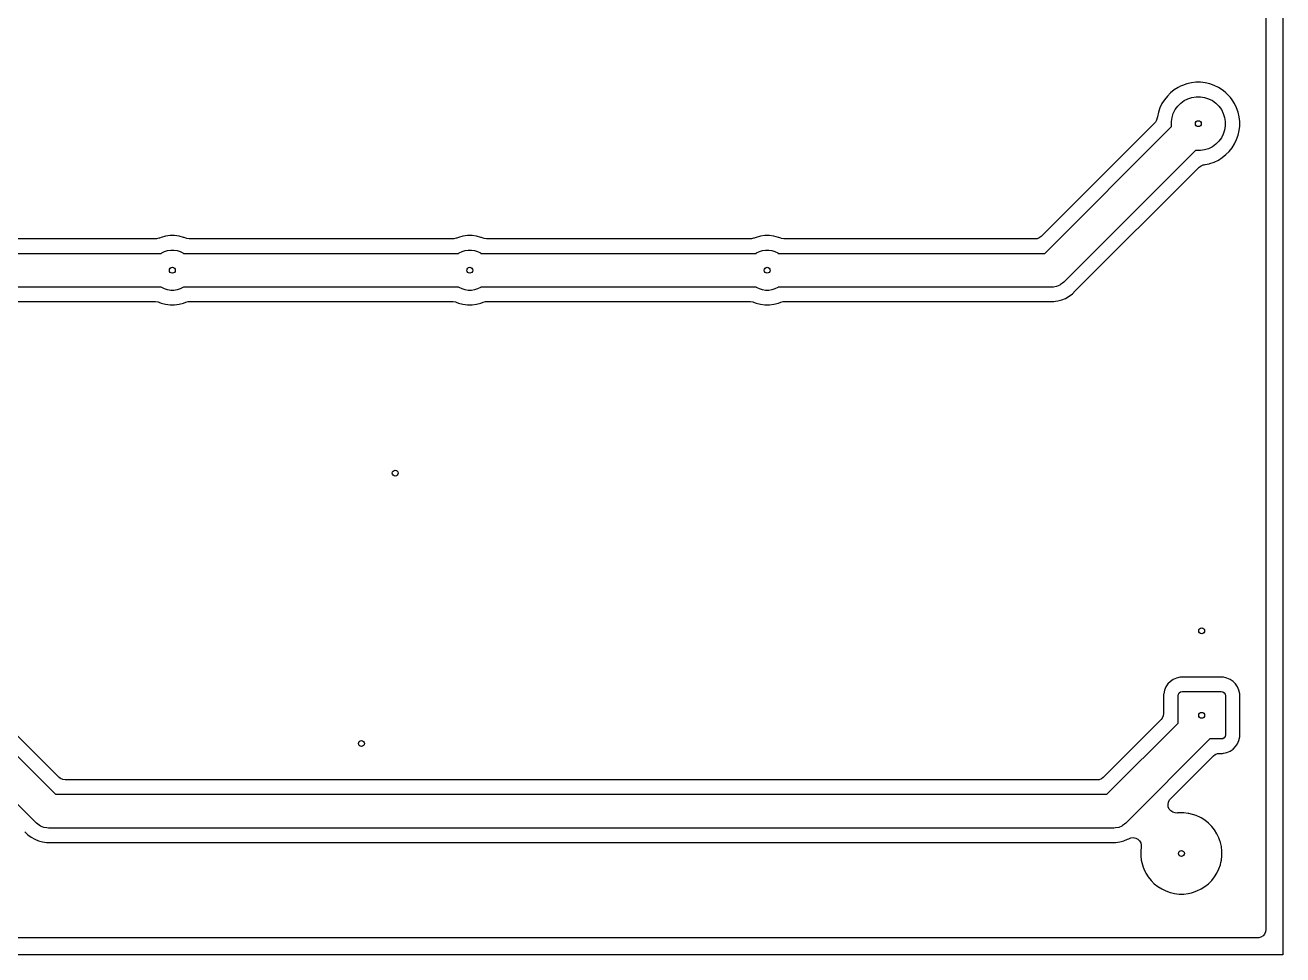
# Model space of a CAD drawing. Header units: millimetres. Extents: x 61 to 206, y -146 to -36.
# Drawn here: x 131.1 to 205.5, y -145.5 to -90.5 of the extents above; entities that cross this region are included whole.
import ezdxf

# ---------------------------------------------------------------- set-up
doc = ezdxf.new("R2010")
doc.units = ezdxf.units.MM
doc.layers.add('B.Cu', color=253, linetype='CONTINUOUS', true_color=0x83a598)
doc.layers.add('Edge.Cuts', color=40, linetype='CONTINUOUS', true_color=0xfabd2f)

msp = doc.modelspace()

# ---------------------------------------------------------------- linework, layer by layer
at = {"layer": 'B.Cu', "linetype": 'CONTINUOUS'}
for p, q in [((204.4995, -36.9995), (204.4995, -144.0005)), ((199.079729, -94.328321), (198.864553, -94.499917)), ((199.079745, -94.32831), (199.079729, -94.328321)), ((199.312778, -94.181886), (199.079745, -94.32831)), ((199.447044, -94.117227), (199.312778, -94.181886)), ((199.560757, -94.062466), (199.447044, -94.117227)), ((199.56076, -94.062464), (199.560757, -94.062466)), ((199.560762, -94.062464), (199.56076, -94.062464)), ((199.820543, -93.971563), (199.560762, -94.062464)), ((199.820562, -93.971557), (199.820543, -93.971563)), ((200.088868, -93.910319), (199.820562, -93.971557)), ((200.088875, -93.910317), (200.088868, -93.910319)), ((200.088879, -93.910317), (200.088875, -93.910317)), ((200.088883, -93.910316), (200.088879, -93.910317)), ((200.088899, -93.910314), (200.088883, -93.910316)), ((200.362377, -93.8795), (200.088899, -93.910314)), ((200.362383, -93.8795), (200.362377, -93.8795)), ((200.637617, -93.8795), (200.362383, -93.8795)), ((200.637622, -93.8795), (200.637617, -93.8795)), ((200.9111, -93.910314), (200.637622, -93.8795)), ((200.911113, -93.910316), (200.9111, -93.910314)), ((200.911121, -93.910317), (200.911113, -93.910316)), ((200.911126, -93.910318), (200.911121, -93.910317)), ((200.911131, -93.910319), (200.911126, -93.910318)), ((201.179437, -93.971557), (200.911131, -93.910319)), ((201.179449, -93.971561), (201.179437, -93.971557)), ((201.179454, -93.971562), (201.179449, -93.971561)), ((201.439243, -94.062466), (201.179454, -93.971562)), ((201.687221, -94.181886), (201.439243, -94.062466)), ((201.920268, -94.328319), (201.687221, -94.181886)), ((201.991257, -94.384931), (201.920268, -94.328319)), ((202.135446, -94.499917), (201.991257, -94.384931)), ((198.351886, -95.142778), (198.232464, -95.390762)), ((198.49831, -94.909745), (198.351886, -95.142778)), ((198.498321, -94.909729), (198.49831, -94.909745)), ((198.669917, -94.694553), (198.498321, -94.909729)), ((198.669926, -94.694543), (198.669917, -94.694553)), ((198.864543, -94.499926), (198.669926, -94.694543)), ((198.864553, -94.499917), (198.864543, -94.499926)), ((199.28335, -95.290883), (199.460883, -95.11335)), ((199.460883, -95.11335), (199.664002, -94.965776)), ((199.664002, -94.965776), (199.887707, -94.851793)), ((199.887707, -94.851793), (200.126487, -94.774208)), ((200.126487, -94.774208), (200.374465, -94.734932)), ((200.374465, -94.734932), (200.625535, -94.734932)), ((200.625535, -94.734932), (200.873513, -94.774208)), ((200.873513, -94.774208), (201.112293, -94.851793)), ((201.112293, -94.851793), (201.335998, -94.965776)), ((201.335998, -94.965776), (201.539117, -95.11335)), ((201.539117, -95.11335), (201.71665, -95.290883)), ((202.135456, -94.499926), (202.135446, -94.499917)), ((202.330073, -94.694543), (202.135456, -94.499926)), ((202.330082, -94.694553), (202.330073, -94.694543)), ((202.397466, -94.77905), (202.330082, -94.694553)), ((202.501681, -94.909732), (202.397466, -94.77905)), ((202.648114, -95.142779), (202.501681, -94.909732)), ((202.767534, -95.390757), (202.648114, -95.142779)), ((198.080315, -95.918885), (198.072717, -95.986322)), ((198.080316, -95.918881), (198.080315, -95.918885)), ((198.141558, -95.650559), (198.080316, -95.918881)), ((198.141563, -95.650543), (198.141558, -95.650559)), ((198.232464, -95.390762), (198.141563, -95.650543)), ((198.904932, -96.204465), (198.944208, -95.956487)), ((198.944208, -95.956487), (199.021793, -95.717707)), ((199.021793, -95.717707), (199.135776, -95.494002)), ((199.135776, -95.494002), (199.28335, -95.290883)), ((201.71665, -95.290883), (201.864224, -95.494002)), ((201.864224, -95.494002), (201.978207, -95.717707)), ((201.978207, -95.717707), (202.055792, -95.956487)), ((202.055792, -95.956487), (202.095068, -96.204465)), ((202.858438, -95.650546), (202.767534, -95.390757)), ((202.919683, -95.918879), (202.858438, -95.650546)), ((202.9505, -96.192383), (202.919683, -95.918879)), ((197.929701, -96.283294), (191.209651, -103.003346)), ((191.415786, -104), (198.912495, -96.503291)), ((197.963793, -96.245535), (197.929701, -96.283294)), ((198.03689, -96.123759), (197.963793, -96.245535)), ((198.072717, -95.986322), (198.03689, -96.123759)), ((198.904932, -96.455535), (198.904932, -96.204465)), ((198.912495, -96.503291), (198.904932, -96.455535)), ((202.095068, -96.455535), (202.055792, -96.703513)), ((202.095068, -96.204465), (202.095068, -96.455535)), ((202.919683, -96.741121), (202.9505, -96.467617)), ((202.9505, -96.467617), (202.9505, -96.192383)), ((201.71665, -97.369117), (201.539117, -97.54665)), ((201.864224, -97.165998), (201.71665, -97.369117)), ((201.978207, -96.942293), (201.864224, -97.165998)), ((202.055792, -96.703513), (201.978207, -96.942293)), ((202.648114, -97.517221), (202.767534, -97.269243)), ((202.767534, -97.269243), (202.858438, -97.009454)), ((202.858438, -97.009454), (202.919683, -96.741121)), ((200.326708, -97.917504), (192.537107, -105.707107)), ((200.374465, -97.925068), (200.326708, -97.917504)), ((200.625535, -97.925068), (200.374465, -97.925068)), ((200.873513, -97.885792), (200.625535, -97.925068)), ((201.112293, -97.808207), (200.873513, -97.885792)), ((201.335998, -97.694224), (201.112293, -97.808207)), ((201.539117, -97.54665), (201.335998, -97.694224)), ((201.920268, -98.331681), (202.135455, -98.160075)), ((202.135455, -98.160075), (202.330075, -97.965455)), ((202.330075, -97.965455), (202.501681, -97.750268)), ((202.501681, -97.750268), (202.648114, -97.517221)), ((193.224265, -106.222737), (200.546706, -98.900295)), ((200.546706, -98.900295), (200.660404, -98.815182)), ((200.660404, -98.815182), (200.793479, -98.765548)), ((200.793479, -98.765548), (200.843669, -98.757283)), ((200.843669, -98.757283), (200.911121, -98.749683)), ((200.911121, -98.749683), (201.14103, -98.697207)), ((201.14103, -98.697207), (201.179437, -98.688442)), ((201.179437, -98.688442), (201.179438, -98.688441)), ((201.179438, -98.688441), (201.179454, -98.688438)), ((201.179454, -98.688438), (201.439243, -98.597534)), ((201.439243, -98.597534), (201.687221, -98.478114)), ((201.687221, -98.478114), (201.920268, -98.331681)), ((138.830029, -103.1495), (123.219971, -103.1495)), ((138.883369, -103.146641), (138.830029, -103.1495)), ((139.020986, -103.111516), (138.883369, -103.146641)), ((139.058231, -103.096089), (139.020986, -103.111516)), ((139.159475, -103.054152), (139.058231, -103.096089)), ((139.159476, -103.054152), (139.159475, -103.054152)), ((139.419105, -102.984584), (139.159476, -103.054152)), ((139.419116, -102.984582), (139.419105, -102.984584)), ((139.685603, -102.9495), (139.419116, -102.984582)), ((139.954397, -102.9495), (139.685603, -102.9495)), ((140.220883, -102.984582), (139.954397, -102.9495)), ((140.220894, -102.984584), (140.220883, -102.984582)), ((140.480524, -103.054152), (140.220894, -102.984584)), ((140.508169, -103.065603), (140.480524, -103.054152)), ((140.619015, -103.111517), (140.508169, -103.065603)), ((140.669386, -103.129287), (140.619015, -103.111517)), ((140.809971, -103.1495), (140.669386, -103.129287)), ((156.420029, -103.1495), (140.809971, -103.1495)), ((156.473369, -103.146641), (156.420029, -103.1495)), ((156.610986, -103.111516), (156.473369, -103.146641)), ((156.648231, -103.096089), (156.610986, -103.111516)), ((156.749475, -103.054152), (156.648231, -103.096089)), ((156.749476, -103.054152), (156.749475, -103.054152)), ((157.009105, -102.984584), (156.749476, -103.054152)), ((157.009116, -102.984582), (157.009105, -102.984584)), ((157.275603, -102.9495), (157.009116, -102.984582)), ((157.544397, -102.9495), (157.275603, -102.9495)), ((157.810883, -102.984582), (157.544397, -102.9495)), ((157.810894, -102.984584), (157.810883, -102.984582)), ((158.070524, -103.054152), (157.810894, -102.984584)), ((158.098169, -103.065603), (158.070524, -103.054152)), ((158.209015, -103.111517), (158.098169, -103.065603)), ((158.259386, -103.129287), (158.209015, -103.111517)), ((158.399971, -103.1495), (158.259386, -103.129287)), ((174.010029, -103.1495), (158.399971, -103.1495)), ((174.063369, -103.146641), (174.010029, -103.1495)), ((174.200986, -103.111516), (174.063369, -103.146641)), ((174.238231, -103.096089), (174.200986, -103.111516)), ((174.339475, -103.054152), (174.238231, -103.096089)), ((174.339476, -103.054152), (174.339475, -103.054152)), ((174.599105, -102.984584), (174.339476, -103.054152)), ((174.599116, -102.984582), (174.599105, -102.984584)), ((174.865603, -102.9495), (174.599116, -102.984582)), ((175.134397, -102.9495), (174.865603, -102.9495)), ((175.400883, -102.984582), (175.134397, -102.9495)), ((175.400894, -102.984584), (175.400883, -102.984582)), ((175.660524, -103.054152), (175.400894, -102.984584)), ((175.688169, -103.065603), (175.660524, -103.054152)), ((175.799015, -103.111517), (175.688169, -103.065603)), ((175.849386, -103.129287), (175.799015, -103.111517)), ((175.989971, -103.1495), (175.849386, -103.129287)), ((190.856805, -103.1495), (175.989971, -103.1495)), ((190.962875, -103.138096), (190.856805, -103.1495)), ((191.09595, -103.088462), (190.962875, -103.138096)), ((191.209651, -103.003346), (191.09595, -103.088462)), ((122.888886, -104), (139.161114, -104)), ((139.161114, -104), (139.193002, -103.976832)), ((139.193002, -103.976832), (139.36078, -103.891345)), ((139.36078, -103.891345), (139.539866, -103.833156)), ((139.539866, -103.833156), (139.725849, -103.803699)), ((139.725849, -103.803699), (139.914151, -103.803699)), ((139.914151, -103.803699), (140.100134, -103.833156)), ((140.100134, -103.833156), (140.27922, -103.891345)), ((140.27922, -103.891345), (140.446998, -103.976832)), ((140.446998, -103.976832), (140.478886, -104)), ((140.478886, -104), (156.751114, -104)), ((156.751114, -104), (156.783002, -103.976832)), ((156.783002, -103.976832), (156.95078, -103.891345)), ((156.95078, -103.891345), (157.129866, -103.833156)), ((157.129866, -103.833156), (157.315849, -103.803699)), ((157.315849, -103.803699), (157.504151, -103.803699)), ((157.504151, -103.803699), (157.690134, -103.833156)), ((157.690134, -103.833156), (157.86922, -103.891345)), ((157.86922, -103.891345), (158.036998, -103.976832)), ((158.036998, -103.976832), (158.068886, -104)), ((158.068886, -104), (174.341114, -104)), ((174.341114, -104), (174.373002, -103.976832)), ((174.373002, -103.976832), (174.54078, -103.891345)), ((174.54078, -103.891345), (174.719866, -103.833156)), ((174.719866, -103.833156), (174.905849, -103.803699)), ((174.905849, -103.803699), (175.094151, -103.803699)), ((175.094151, -103.803699), (175.280134, -103.833156)), ((175.280134, -103.833156), (175.45922, -103.891345)), ((175.45922, -103.891345), (175.626998, -103.976832)), ((175.626998, -103.976832), (175.658886, -104)), ((175.658886, -104), (191.415786, -104)), ((139.161114, -106), (122.888886, -106)), ((139.193002, -106.023168), (139.161114, -106)), ((139.36078, -106.108655), (139.193002, -106.023168)), ((139.539866, -106.166844), (139.36078, -106.108655)), ((139.725849, -106.196301), (139.539866, -106.166844)), ((139.914151, -106.196301), (139.725849, -106.196301)), ((140.100134, -106.166844), (139.914151, -106.196301)), ((140.27922, -106.108655), (140.100134, -106.166844)), ((140.446998, -106.023168), (140.27922, -106.108655)), ((140.478886, -106), (140.446998, -106.023168)), ((156.751114, -106), (140.478886, -106)), ((156.783002, -106.023168), (156.751114, -106)), ((156.95078, -106.108655), (156.783002, -106.023168)), ((157.129866, -106.166844), (156.95078, -106.108655)), ((157.315849, -106.196301), (157.129866, -106.166844)), ((157.504151, -106.196301), (157.315849, -106.196301)), ((157.690134, -106.166844), (157.504151, -106.196301)), ((157.86922, -106.108655), (157.690134, -106.166844)), ((158.036998, -106.023168), (157.86922, -106.108655)), ((158.068886, -106), (158.036998, -106.023168)), ((174.341114, -106), (158.068886, -106)), ((174.373002, -106.023168), (174.341114, -106)), ((174.54078, -106.108655), (174.373002, -106.023168)), ((174.719866, -106.166844), (174.54078, -106.108655)), ((174.905849, -106.196301), (174.719866, -106.166844)), ((175.094151, -106.196301), (174.905849, -106.196301)), ((175.280134, -106.166844), (175.094151, -106.196301)), ((175.45922, -106.108655), (175.280134, -106.166844)), ((175.626998, -106.023168), (175.45922, -106.108655)), ((175.658886, -106), (175.626998, -106.023168)), ((191.83, -106), (175.658886, -106)), ((191.928017, -105.995185), (191.83, -106)), ((192.120285, -105.95694), (191.928017, -105.995185)), ((192.301397, -105.881921), (192.120285, -105.95694)), ((192.348012, -105.850773), (192.301397, -105.881921)), ((192.464394, -105.773011), (192.348012, -105.850773)), ((192.537107, -105.707107), (192.464394, -105.773011)), ((193.052738, -106.394265), (193.224265, -106.222738)), ((193.224265, -106.222738), (193.224265, -106.222737)), ((123.219971, -106.8505), (138.830029, -106.8505)), ((138.830029, -106.8505), (138.970614, -106.870713)), ((138.970614, -106.870713), (139.020984, -106.888482)), ((139.020984, -106.888482), (139.159474, -106.945847)), ((139.159474, -106.945847), (139.419109, -107.015416)), ((139.419109, -107.015416), (139.419114, -107.015416)), ((139.419114, -107.015416), (139.419116, -107.015417)), ((139.419116, -107.015417), (139.685603, -107.0505)), ((139.685603, -107.0505), (139.954397, -107.0505)), ((139.954397, -107.0505), (140.220883, -107.015417)), ((140.220881, -107.015417), (140.220891, -107.015416)), ((140.220883, -107.015417), (140.220881, -107.015417)), ((140.220891, -107.015416), (140.480526, -106.945847)), ((140.480526, -106.945847), (140.619013, -106.888483)), ((140.619013, -106.888483), (140.756631, -106.853359)), ((140.756631, -106.853359), (140.809971, -106.8505)), ((140.809971, -106.8505), (156.420029, -106.8505)), ((156.420029, -106.8505), (156.560614, -106.870713)), ((156.560614, -106.870713), (156.610984, -106.888482)), ((156.610984, -106.888482), (156.749474, -106.945847)), ((156.749474, -106.945847), (157.009109, -107.015416)), ((157.009109, -107.015416), (157.009114, -107.015416)), ((157.009114, -107.015416), (157.009116, -107.015417)), ((157.009116, -107.015417), (157.275603, -107.0505)), ((157.275603, -107.0505), (157.544397, -107.0505)), ((157.544397, -107.0505), (157.810883, -107.015417)), ((157.810881, -107.015417), (157.810891, -107.015416)), ((157.810883, -107.015417), (157.810881, -107.015417)), ((157.810891, -107.015416), (158.070526, -106.945847)), ((158.070526, -106.945847), (158.209013, -106.888483)), ((158.209013, -106.888483), (158.346631, -106.853359)), ((158.346631, -106.853359), (158.399971, -106.8505)), ((158.399971, -106.8505), (174.010029, -106.8505)), ((174.010029, -106.8505), (174.150614, -106.870713)), ((174.150614, -106.870713), (174.200984, -106.888482)), ((174.200984, -106.888482), (174.339474, -106.945847)), ((174.339474, -106.945847), (174.599109, -107.015416)), ((174.599109, -107.015416), (174.599114, -107.015416)), ((174.599114, -107.015416), (174.599116, -107.015417)), ((174.599116, -107.015417), (174.865603, -107.0505)), ((174.865603, -107.0505), (175.134397, -107.0505)), ((175.134397, -107.0505), (175.400883, -107.015417)), ((175.400881, -107.015417), (175.400891, -107.015416)), ((175.400883, -107.015417), (175.400881, -107.015417)), ((175.400891, -107.015416), (175.660526, -106.945847)), ((175.660526, -106.945847), (175.799013, -106.888483)), ((175.799013, -106.888483), (175.936631, -106.853359)), ((175.936631, -106.853359), (175.989971, -106.8505)), ((175.989971, -106.8505), (191.693178, -106.8505)), ((191.693178, -106.8505), (191.69321, -106.850501)), ((191.69321, -106.850501), (191.708712, -106.850501)), ((191.708712, -106.850501), (191.951287, -106.850501)), ((191.951287, -106.850501), (191.951288, -106.850501)), ((191.951288, -106.850501), (192.04394, -106.838302)), ((192.04394, -106.838302), (192.191783, -106.818839)), ((192.191783, -106.818839), (192.191786, -106.818838)), ((192.191786, -106.818838), (192.191789, -106.818838)), ((192.191789, -106.818838), (192.4261, -106.756054)), ((192.4261, -106.756054), (192.650212, -106.663224)), ((192.650212, -106.663224), (192.860289, -106.541936)), ((192.860289, -106.541936), (193.052738, -106.394265)), ((198.846134, -129.327524), (198.697524, -129.476134)), ((198.846143, -129.327517), (198.846134, -129.327524)), ((199.020181, -129.209724), (198.846143, -129.327517)), ((199.020186, -129.209721), (199.020181, -129.209724)), ((199.213385, -129.126988), (199.020186, -129.209721)), ((199.213387, -129.126987), (199.213385, -129.126988)), ((199.418755, -129.082312), (199.213387, -129.126987)), ((199.418756, -129.082312), (199.418755, -129.082312)), ((199.465958, -129.079501), (199.418756, -129.082312)), ((199.465971, -129.0795), (199.465958, -129.079501)), ((201.934035, -129.0795), (199.465971, -129.0795)), ((201.934037, -129.0795), (201.934035, -129.0795)), ((201.93906, -129.079799), (201.934037, -129.0795)), ((201.981244, -129.082311), (201.93906, -129.079799)), ((202.133664, -129.115469), (201.981244, -129.082311)), ((202.186611, -129.126987), (202.133664, -129.115469)), ((202.186612, -129.126987), (202.186611, -129.126987)), ((202.186614, -129.126988), (202.186612, -129.126987)), ((202.379813, -129.209721), (202.186614, -129.126988)), ((202.379818, -129.209724), (202.379813, -129.209721)), ((202.553856, -129.327517), (202.379818, -129.209724)), ((202.553865, -129.327524), (202.553856, -129.327517)), ((202.702475, -129.476134), (202.553865, -129.327524)), ((198.452311, -130.048755), (198.4495, -130.095952)), ((198.4495, -130.095952), (198.4495, -131.226805)), ((198.496988, -129.843385), (198.452311, -130.048755)), ((198.579721, -129.650186), (198.496988, -129.843385)), ((198.579724, -129.650181), (198.579721, -129.650186)), ((198.697517, -129.476143), (198.579724, -129.650181)), ((198.697524, -129.476134), (198.697517, -129.476143)), ((199.3, -130.180001), (199.31903, -130.08433)), ((199.31903, -130.08433), (199.373224, -130.003224)), ((199.373224, -130.003224), (199.45433, -129.94903)), ((199.45433, -129.94903), (199.550002, -129.930001)), ((199.550002, -129.930001), (201.849999, -129.93)), ((201.849999, -129.93), (201.94567, -129.94903)), ((201.94567, -129.94903), (202.026776, -130.003224)), ((202.026776, -130.003224), (202.08097, -130.08433)), ((202.08097, -130.08433), (202.099999, -130.180002)), ((202.702482, -129.476143), (202.702475, -129.476134)), ((202.820275, -129.650181), (202.702482, -129.476143)), ((202.820278, -129.650186), (202.820275, -129.650181)), ((202.820279, -129.650188), (202.820278, -129.650186)), ((202.903013, -129.843389), (202.820279, -129.650188)), ((202.947688, -130.048756), (202.903013, -129.843389)), ((202.950499, -130.095964), (202.947688, -130.048756)), ((202.9505, -132.564037), (202.950499, -130.095964)), ((199.3, -131.785786), (199.3, -130.180001)), ((202.099999, -130.180002), (202.1, -132.479999)), ((198.303346, -131.579651), (194.879651, -135.003346)), ((198.370286, -131.496585), (198.303346, -131.579651)), ((198.429287, -131.36739), (198.370286, -131.496585)), ((198.4495, -131.226805), (198.429287, -131.36739)), ((131.850499, -133.733497), (130.508516, -132.391513)), ((195.085786, -136), (199.3, -131.785786)), ((129.673009, -132.758795), (132.914214, -136)), ((201.184213, -132.729999), (196.207107, -137.707107)), ((201.849998, -132.729999), (201.184213, -132.729999)), ((201.94567, -132.71097), (201.849998, -132.729999)), ((202.026776, -132.656776), (201.94567, -132.71097)), ((202.08097, -132.57567), (202.026776, -132.656776)), ((202.1, -132.479999), (202.08097, -132.57567)), ((202.702477, -133.183864), (202.820279, -133.009812)), ((202.820279, -133.009812), (202.903013, -132.816611)), ((202.903013, -132.816611), (202.947688, -132.611244)), ((202.947688, -132.611244), (202.9505, -132.564037)), ((133.120348, -135.003346), (131.850499, -133.733497)), ((198.854745, -136.262256), (201.390348, -133.726652)), ((201.390348, -133.726652), (201.504049, -133.641537)), ((201.504049, -133.641537), (201.637124, -133.591903)), ((201.637124, -133.591903), (201.743194, -133.580499)), ((201.743194, -133.580499), (201.934028, -133.580499)), ((201.934028, -133.580499), (201.934036, -133.580499)), ((201.934036, -133.580499), (201.981244, -133.577688)), ((201.981244, -133.577688), (202.186611, -133.533013)), ((202.186611, -133.533013), (202.379812, -133.450279)), ((202.379812, -133.450279), (202.553864, -133.332477)), ((202.553864, -133.332477), (202.702477, -133.183864)), ((131.792893, -137.707107), (128.258795, -134.173009)), ((133.203414, -135.070286), (133.120348, -135.003346)), ((133.332609, -135.129287), (133.203414, -135.070286)), ((133.473194, -135.1495), (133.332609, -135.129287)), ((194.526805, -135.1495), (133.473194, -135.1495)), ((194.632875, -135.138096), (194.526805, -135.1495)), ((194.76595, -135.088462), (194.632875, -135.138096)), ((194.879651, -135.003346), (194.76595, -135.088462)), ((132.914214, -136), (195.085786, -136)), ((198.708828, -136.59983), (198.733333, -136.45993)), ((198.72473, -136.740968), (198.708828, -136.59983)), ((198.77975, -136.871908), (198.72473, -136.740968)), ((198.733333, -136.45993), (198.79626, -136.332601)), ((198.869432, -136.982043), (198.77975, -136.871908)), ((198.79626, -136.332601), (198.854745, -136.262256)), ((198.98651, -137.06245), (198.869432, -136.982043)), ((199.121499, -137.106616), (198.98651, -137.06245)), ((199.263463, -137.110962), (199.121499, -137.106616)), ((199.289677, -137.108008), (199.263463, -137.110962)), ((199.365191, -137.0995), (199.289677, -137.108008)), ((199.634809, -137.0995), (199.365191, -137.0995)), ((199.634815, -137.0995), (199.634809, -137.0995)), ((199.902722, -137.129686), (199.634815, -137.0995)), ((199.902729, -137.129687), (199.902722, -137.129686)), ((199.902732, -137.129688), (199.902729, -137.129687)), ((199.939525, -137.138085), (199.902732, -137.129688)), ((200.165584, -137.189681), (199.939525, -137.138085)), ((200.381127, -137.265103), (200.165584, -137.189681)), ((200.420079, -137.278733), (200.381127, -137.265103)), ((200.586626, -137.358937), (200.420079, -137.278733)), ((200.663002, -137.395718), (200.586626, -137.358937)), ((200.891285, -137.539159), (200.663002, -137.395718)), ((200.891293, -137.539165), (200.891285, -137.539159)), ((201.102078, -137.70726), (200.891293, -137.539165)), ((131.09599, -138.212994), (131.219994, -138.336997)), ((131.219994, -138.336997), (131.277262, -138.394265)), ((131.865606, -137.77301), (131.792893, -137.707107)), ((131.947105, -137.827465), (131.865606, -137.77301)), ((132.028603, -137.881921), (131.947105, -137.827465)), ((132.209715, -137.95694), (132.028603, -137.881921)), ((132.401983, -137.995185), (132.209715, -137.95694)), ((132.5, -138), (132.401983, -137.995185)), ((195.5, -138), (132.5, -138)), ((195.598017, -137.995185), (195.5, -138)), ((195.790285, -137.95694), (195.598017, -137.995185)), ((195.971397, -137.881921), (195.790285, -137.95694)), ((196.018012, -137.850773), (195.971397, -137.881921)), ((196.134394, -137.773011), (196.018012, -137.850773)), ((196.207107, -137.707107), (196.134394, -137.773011)), ((201.102089, -137.70727), (201.102078, -137.70726)), ((201.292729, -137.89791), (201.102089, -137.70727)), ((201.292739, -137.897921), (201.292729, -137.89791)), ((201.460834, -138.108706), (201.292739, -137.897921)), ((201.46084, -138.108714), (201.460834, -138.108706)), ((201.604281, -138.336997), (201.46084, -138.108714)), ((201.604283, -138.337002), (201.604281, -138.336997)), ((201.604284, -138.337003), (201.604283, -138.337002)), ((201.721267, -138.579921), (201.604284, -138.337003)), ((131.277262, -138.394265), (131.277264, -138.394267)), ((131.277264, -138.394267), (131.277269, -138.394271)), ((131.277269, -138.394271), (131.469706, -138.541933)), ((131.469706, -138.541933), (131.469709, -138.541935)), ((131.469709, -138.541935), (131.469711, -138.541936)), ((131.469711, -138.541936), (131.679788, -138.663224)), ((131.679788, -138.663224), (131.9039, -138.756054)), ((131.9039, -138.756054), (132.138211, -138.818838)), ((132.138211, -138.818838), (132.138215, -138.818838)), ((132.138215, -138.818838), (132.138218, -138.818839)), ((132.138218, -138.818839), (132.378712, -138.8505)), ((132.378712, -138.8505), (132.621288, -138.8505)), ((132.621288, -138.8505), (195.363178, -138.8505)), ((195.363178, -138.8505), (195.36321, -138.850501)), ((195.36321, -138.850501), (195.378712, -138.850501)), ((195.378712, -138.850501), (195.621287, -138.850501)), ((195.621287, -138.850501), (195.621288, -138.850501)), ((195.621288, -138.850501), (195.743517, -138.834409)), ((195.743517, -138.834409), (195.861783, -138.818839)), ((195.861783, -138.818839), (195.861786, -138.818838)), ((195.861786, -138.818838), (195.861789, -138.818838)), ((195.861789, -138.818838), (196.0961, -138.756054)), ((196.0961, -138.756054), (196.320212, -138.663224)), ((196.320212, -138.663224), (196.382279, -138.627389)), ((196.382279, -138.627389), (196.514134, -138.574602)), ((196.514134, -138.574602), (196.655521, -138.5611)), ((196.655521, -138.5611), (196.794985, -138.587979)), ((196.794985, -138.587979), (196.921227, -138.65306)), ((196.921227, -138.65306), (197.024019, -138.751071)), ((197.024019, -138.751071), (197.095035, -138.874072)), ((197.095035, -138.874072), (197.128521, -139.012099)), ((197.128521, -139.012099), (197.127644, -139.115404)), ((201.782898, -138.756053), (201.721267, -138.579921)), ((201.810318, -138.834415), (201.782898, -138.756053)), ((201.813989, -138.8505), (201.810318, -138.834415)), ((201.870312, -139.097268), (201.813989, -138.8505)), ((201.9005, -139.365191), (201.870312, -139.097268)), ((197.127644, -139.115404), (197.0995, -139.365194)), ((197.0995, -139.365194), (197.0995, -139.634815)), ((197.0995, -139.634815), (197.129686, -139.902722)), ((201.870312, -139.902732), (201.9005, -139.634809)), ((201.9005, -139.634809), (201.9005, -139.365191)), ((197.129686, -139.902722), (197.129688, -139.902731)), ((197.129688, -139.902731), (197.189681, -140.165584)), ((197.189681, -140.165584), (197.243307, -140.318838)), ((197.243307, -140.318838), (197.278733, -140.420079)), ((197.278733, -140.420079), (197.358937, -140.586626)), ((197.358937, -140.586626), (197.395718, -140.663002)), ((201.604284, -140.662997), (201.721267, -140.420079)), ((201.721267, -140.420079), (201.810316, -140.165591)), ((201.810316, -140.165591), (201.810857, -140.163224)), ((201.810857, -140.163224), (201.838539, -140.041938)), ((201.838539, -140.041938), (201.870312, -139.902732)), ((197.395718, -140.663002), (197.539159, -140.891285)), ((197.539159, -140.891285), (197.539165, -140.891293)), ((197.539165, -140.891293), (197.70726, -141.102078)), ((197.70726, -141.102078), (197.70727, -141.102089)), ((197.70727, -141.102089), (197.89791, -141.292729)), ((197.89791, -141.292729), (197.897921, -141.292739)), ((197.897921, -141.292739), (198.108706, -141.460834)), ((200.891289, -141.460838), (201.102085, -141.292734)), ((201.102085, -141.292734), (201.292734, -141.102085)), ((201.292734, -141.102085), (201.460838, -140.891289)), ((201.460838, -140.891289), (201.604284, -140.662997)), ((198.108706, -141.460834), (198.108714, -141.46084)), ((198.108714, -141.46084), (198.336997, -141.604281)), ((198.336997, -141.604281), (198.337002, -141.604283)), ((198.337002, -141.604283), (198.337003, -141.604284)), ((198.337003, -141.604284), (198.579921, -141.721267)), ((198.579921, -141.721267), (198.834409, -141.810316)), ((198.834409, -141.810316), (198.834415, -141.810318)), ((198.834415, -141.810318), (198.936061, -141.833517)), ((198.936061, -141.833517), (199.097268, -141.870312)), ((199.097268, -141.870312), (199.365191, -141.9005)), ((199.365191, -141.9005), (199.634809, -141.9005)), ((199.634809, -141.9005), (199.902732, -141.870312)), ((199.902732, -141.870312), (200.100731, -141.825119)), ((200.100731, -141.825119), (200.165584, -141.810318)), ((200.165584, -141.810318), (200.165587, -141.810316)), ((200.165587, -141.810316), (200.165591, -141.810316)), ((200.165591, -141.810316), (200.420079, -141.721267)), ((200.420079, -141.721267), (200.662997, -141.604284)), ((200.662997, -141.604284), (200.891289, -141.460838)), ((204.420286, -144.27028), (204.327276, -144.377619)), ((204.479287, -144.141085), (204.420286, -144.27028)), ((204.4995, -144.0005), (204.479287, -144.141085)), ((204.0005, -144.4995), (62.4995, -144.4995)), ((204.071515, -144.494421), (204.0005, -144.4995)), ((204.207792, -144.454406), (204.071515, -144.494421)), ((204.327276, -144.377619), (204.207792, -144.454406))]:
    msp.add_line(p, q, dxfattribs=at)
at = {"layer": 'B.Cu'}
for centre in [(200.5, -96.33), (200.5, -96.33), (139.82, -105), (139.82, -105), (157.41, -105), (157.41, -105), (175, -105), (175, -105), (153, -117), (153, -117), (200.7, -126.33), (200.7, -126.33), (200.7, -131.33), (200.7, -131.33), (151, -133), (151, -133), (199.5, -139.5), (199.5, -139.5)]:
    msp.add_circle(centre, 0.175, dxfattribs=at)
at = {"layer": 'Edge.Cuts', "linetype": 'CONTINUOUS'}
for p, q in [((205.5, -35.5), (205.5, -145.5)), ((205.5, -145.5), (61, -145.5))]:
    msp.add_line(p, q, dxfattribs=at)
at = {"layer": 'Edge.Cuts'}
for centre in [(200.5, -96.33), (139.82, -105), (157.41, -105), (175, -105), (153, -117), (200.7, -126.33), (200.7, -131.33), (151, -133), (199.5, -139.5)]:
    msp.add_circle(centre, 0.175, dxfattribs=at)

doc.saveas('drawing.dxf')
